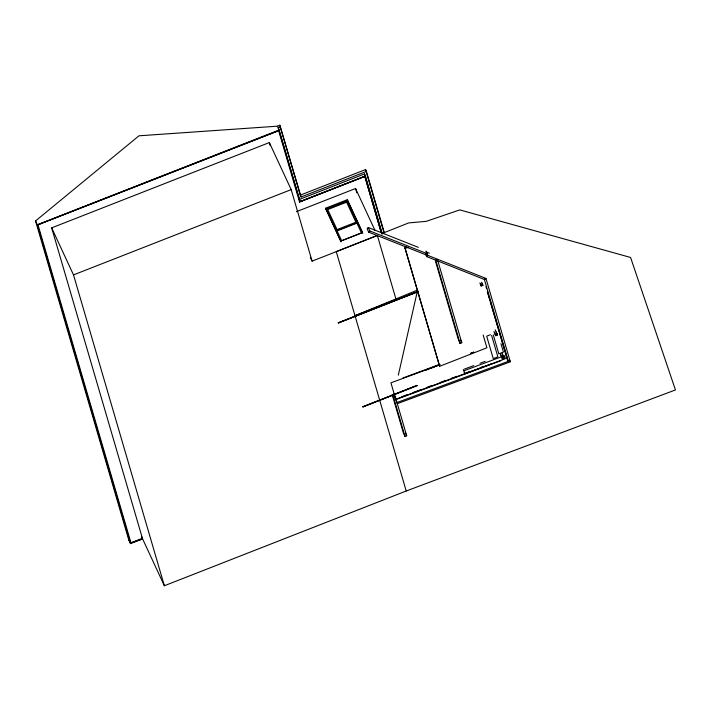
<?xml version="1.0" encoding="UTF-8"?>
<svg xmlns="http://www.w3.org/2000/svg" width="711" height="711" viewBox="0 0 711 711"><rect width="100%" height="100%" fill="white"/><g stroke="black" fill="none" stroke-linecap="round" stroke-linejoin="round"><path stroke-width="1.07" d="M398.32 375.186L417.597 290.204M368.254 227.502L367.089 228.702L368.698 232.168L425.96 254.858L427.124 253.658L369.862 230.968L368.254 227.502L418.352 247.357M368.698 232.168L369.862 230.968M426.716 256.609L427.88 255.4L485.96 278.419L510.32 361.775L508.632 362.441L484.271 279.094L485.96 278.428L484.795 279.619L426.716 256.609L425.516 254.005M128.86 540.218L35.55 220.952L138.956 135.81L277.406 126.185L279.823 125.243L301.109 196.983L366.405 171.395L365.561 169.574L300.264 195.152L301.109 196.983M417.544 290.079L354.985 315.702L396.098 299.58L377.381 235.545L312.085 261.124L310.28 257.249M377.505 235.297L336.267 251.65L406.221 490.999L164.365 585.757L141.693 536.929M381.531 233.697L408.683 222.925L426.245 221.343L459.804 209.896L630.577 257.462L675.45 389.948L406.221 490.999M429.933 368.502L439.114 364.876M425.667 370.262L438.012 365.383M280.676 127.065L278.25 128.016L300.086 201.533L365.392 175.946L364.459 173.946L299.153 199.524M312.085 261.124L291.181 189.615L269.345 142.573L51.672 227.858L142.413 538.325L130.922 542.822L142.618 538.911L130.522 543.648L37.328 224.774L279.183 130.015L277.406 126.185M37.967 224.756L278.694 130.655L37.967 224.756L131.011 543.008M164.365 585.757L73.509 274.899L291.181 189.615M364.814 176.399L299.518 201.986L364.814 176.399L381.185 232.408M296.371 211.691L355.553 188.513L375.061 230.542M325.549 208.234L347.315 199.711L362.548 232.524L340.782 241.047L325.549 208.234L341.013 241.847M325.78 209.034L347.546 200.511L347.315 199.711M483.169 335.014L486.902 347.786L439.647 366.298L404.87 247.739L406.745 247.001M439.647 366.298L405.199 248.432L408.007 247.33M418.335 291.643L338.258 323.007L418.237 291.332M338.196 322.776L418.264 291.403M482.565 284.258L482.893 285.378L481.196 286.035L480.876 284.915L482.565 284.258L481.631 282.24M460.088 343.413L461.777 342.746L437.416 259.408L435.727 260.066L460.088 343.413L458.479 339.947M490.377 334.739L486.697 336.179L493.265 358.655L497.86 356.86L491.594 335.396M497.069 333.886L497.398 335.005L495.709 335.672L495.38 334.543L497.069 333.886L495.203 329.851M417.206 385.655L362.797 406.968L415.055 386.153M362.734 406.728L417.135 385.415M395.467 397.369L406.692 435.79L405.003 436.456L393.77 398.036L395.467 397.369L393.858 393.903M503.877 357.18L504.206 358.3L502.517 358.966L502.188 357.846L503.877 357.18L502.01 353.145M464.39 369.116L473.757 365.623M479.996 363.294L485.204 361.348M464.798 373.835L463.91 370.795L504.49 355.651L505.379 358.691L464.798 373.835L464.239 372.546M403.11 377.932L439.043 364.627M440.216 364.601L390.934 382.838L395.831 399.591L500.731 360.761M401.697 396.738L406.896 394.818M413.135 392.508L420.414 389.815M426.653 387.504L431.844 385.575M440.162 382.5L445.362 380.572M451.601 378.261L456.8 376.341M465.118 373.257L470.309 371.338M480.707 367.489L483.827 366.334M396.747 398.915L492.296 363.543M508.196 361.375L508.525 362.494L397.28 403.679L396.96 402.55L508.196 361.375L506.703 357.864M426.271 251.943L429.328 253.152M481.96 283.36L482.893 285.378M479.934 282.898L480.876 284.915M480.263 284.027L481.196 286.035M509.52 360.042L510.32 361.775M495.994 331.984L497.398 335.005M508.223 361.57L490.368 302.006M493.976 331.522L495.38 334.543M494.305 332.641L495.709 335.672M502.339 354.274L504.206 358.3M500.313 353.811L502.188 357.846M500.642 354.931L502.517 358.966M425.916 251.063L427.88 255.4M460.577 340.151L461.777 342.746M404.87 247.739L405.199 248.432M347.546 200.511L362.779 233.324M392.17 394.569L393.77 398.036M405.492 433.195L406.692 435.79M405.003 436.456L403.395 432.99L392.472 395.609M51.672 227.858L73.509 274.899M35.55 220.952L37.328 224.774M128.744 539.818L130.442 543.462M463.35 369.507L463.91 370.795M507.396 359.864L508.152 361.615M395.831 399.929L396.96 402.55M485.969 286.631L486.582 288.746M487.506 291.91L488.439 295.083M489.052 297.189L506.961 358.451M487.284 291.457L489.852 300.069M500.953 343.644L503.424 352.078L498.829 353.874L493.283 334.908M435.354 260.83L458.168 338.898M366.405 171.395L384.269 232.515M365.561 169.574L384.038 232.799M365.392 175.946L382.322 233.875M364.459 173.946L370.307 193.952M370.92 196.058L382.003 233.981M364.903 176.586L381.265 232.586M355.553 188.513L356.78 192.708M279.823 125.243L300.264 195.152M279.183 130.015L300.086 201.533M278.614 130.469L299.598 202.173M269.345 142.573L270.269 145.728M347.235 201.062L326.438 209.212L336.419 230.72L357.215 222.57L347.235 201.062M346.604 202.173L327.735 209.558L337.05 229.617L355.909 222.223L346.604 202.173M356.904 223.13L337.076 230.897L341.644 240.745L361.472 232.977L356.904 223.13M473.713 352.132L470.744 353.296L473.739 352.185"/></g></svg>
